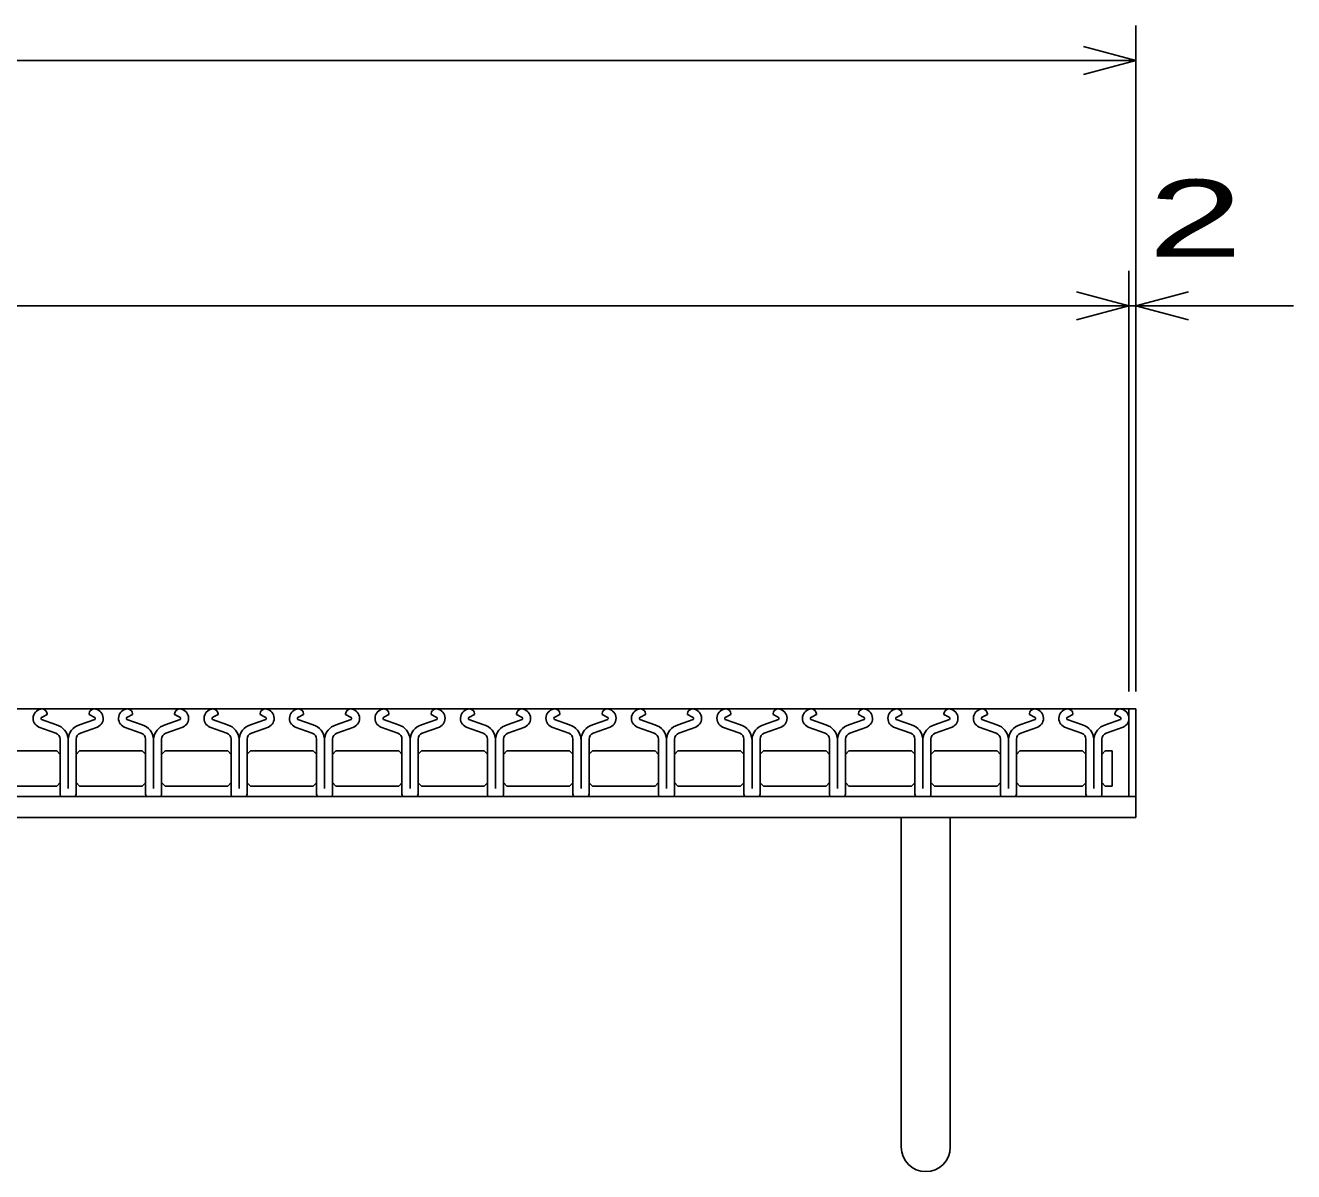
# Model space of a CAD drawing. Units: millimetres, scale not verified. Extents: x -1820 to 1731, y -1282 to 1054.
# Drawn here: x -738 to -376, y -769 to -442 of the extents above; entities that cross this region are included whole.
import ezdxf
from ezdxf.enums import TextEntityAlignment as Align

# ---------------------------------------------------------------- set-up
doc = ezdxf.new("R2010")
doc.units = ezdxf.units.MM
doc.header["$LTSCALE"] = 10
for name, color, linetype, lineweight in [('16', 3, 'Continuous', 25), ('19', 6, 'Continuous', 25), ('22', 2, 'Continuous', 25)]:
    doc.layers.add(name, color=color, linetype=linetype, lineweight=lineweight)
doc.styles.add('ベクトル', font='')
doc.styles.get('ベクトル').set_extended_font_data('ベクトル')

msp = doc.modelspace()

# ---------------------------------------------------------------- linework, layer by layer
at = {"layer": '16'}
for p, q in [((-1419, -637), (-423, -637)), ((-423, -662), (-423, -637)), ((-729.1, -641.53), (-733.42, -640.01)), ((-733.26, -639.31), (-731.82, -638.61)), ((-731.82, -638.61), (-731.82, -638.38)), ((-718.2, -640.01), (-722.52, -641.53)), ((-719.8, -638.38), (-719.8, -638.61)), ((-719.8, -638.61), (-718.36, -639.31)), ((-704.7, -641.53), (-709.02, -640.01)), ((-708.86, -639.31), (-707.42, -638.61)), ((-707.42, -638.61), (-707.42, -638.38)), ((-693.8, -640.01), (-698.12, -641.53)), ((-695.4, -638.38), (-695.4, -638.61)), ((-695.4, -638.61), (-693.96, -639.31)), ((-680.3, -641.53), (-684.62, -640.01)), ((-684.46, -639.31), (-683.02, -638.61)), ((-683.02, -638.61), (-683.02, -638.38)), ((-669.4, -640.01), (-673.72, -641.53)), ((-671, -638.38), (-671, -638.61)), ((-671, -638.61), (-669.56, -639.31)), ((-655.9, -641.53), (-660.22, -640.01)), ((-660.06, -639.31), (-658.62, -638.61)), ((-658.62, -638.61), (-658.62, -638.38)), ((-645, -640.01), (-649.32, -641.53)), ((-646.6, -638.38), (-646.6, -638.61)), ((-646.6, -638.61), (-645.16, -639.31)), ((-631.5, -641.53), (-635.82, -640.01)), ((-635.66, -639.31), (-634.22, -638.61)), ((-634.22, -638.61), (-634.22, -638.38)), ((-620.6, -640.01), (-624.92, -641.53)), ((-622.2, -638.38), (-622.2, -638.61)), ((-622.2, -638.61), (-620.76, -639.31)), ((-607.1, -641.53), (-611.42, -640.01)), ((-611.26, -639.31), (-609.82, -638.61)), ((-609.82, -638.61), (-609.82, -638.38)), ((-596.2, -640.01), (-600.52, -641.53)), ((-597.8, -638.38), (-597.8, -638.61)), ((-597.8, -638.61), (-596.36, -639.31)), ((-582.7, -641.53), (-587.02, -640.01)), ((-586.86, -639.31), (-585.42, -638.61)), ((-585.42, -638.61), (-585.42, -638.38)), ((-571.8, -640.01), (-576.12, -641.53)), ((-573.4, -638.38), (-573.4, -638.61)), ((-573.4, -638.61), (-571.96, -639.31)), ((-558.3, -641.53), (-562.62, -640.01)), ((-562.46, -639.31), (-561.02, -638.61)), ((-561.02, -638.61), (-561.02, -638.38)), ((-547.4, -640.01), (-551.72, -641.53)), ((-549, -638.38), (-549, -638.61)), ((-549, -638.61), (-547.56, -639.31)), ((-533.9, -641.53), (-538.22, -640.01)), ((-538.06, -639.31), (-536.62, -638.61)), ((-536.62, -638.61), (-536.62, -638.38)), ((-523, -640.01), (-527.32, -641.53)), ((-524.6, -638.38), (-524.6, -638.61)), ((-524.6, -638.61), (-523.16, -639.31)), ((-509.5, -641.53), (-513.82, -640.01)), ((-513.66, -639.31), (-512.22, -638.61)), ((-512.22, -638.61), (-512.22, -638.38)), ((-498.6, -640.01), (-502.92, -641.53)), ((-500.2, -638.38), (-500.2, -638.61)), ((-500.2, -638.61), (-498.76, -639.31)), ((-485.1, -641.53), (-489.42, -640.01)), ((-489.26, -639.31), (-487.82, -638.61)), ((-487.82, -638.61), (-487.82, -638.38)), ((-474.2, -640.01), (-478.52, -641.53)), ((-475.8, -638.38), (-475.8, -638.61)), ((-475.8, -638.61), (-474.36, -639.31)), ((-460.7, -641.53), (-465.02, -640.01)), ((-464.86, -639.31), (-463.42, -638.61)), ((-463.42, -638.61), (-463.42, -638.38)), ((-449.8, -640.01), (-454.12, -641.53)), ((-451.4, -638.38), (-451.4, -638.61)), ((-451.4, -638.61), (-449.96, -639.31)), ((-436.3, -641.53), (-440.62, -640.01)), ((-440.46, -639.31), (-439.02, -638.61)), ((-439.02, -638.61), (-439.02, -638.38)), ((-425.4, -640.01), (-429.72, -641.53)), ((-427, -638.38), (-427, -638.61)), ((-427, -638.61), (-425.56, -639.31)), ((-734.18, -642.18), (-729.31, -643.89)), ((-722.31, -643.89), (-717.44, -642.18)), ((-709.78, -642.18), (-704.91, -643.89)), ((-697.91, -643.89), (-693.04, -642.18)), ((-685.38, -642.18), (-680.51, -643.89)), ((-673.51, -643.89), (-668.64, -642.18)), ((-660.98, -642.18), (-656.11, -643.89)), ((-649.11, -643.89), (-644.24, -642.18)), ((-636.58, -642.18), (-631.71, -643.89)), ((-624.71, -643.89), (-619.84, -642.18)), ((-612.18, -642.18), (-607.31, -643.89)), ((-600.31, -643.89), (-595.44, -642.18)), ((-587.78, -642.18), (-582.91, -643.89)), ((-575.91, -643.89), (-571.04, -642.18)), ((-563.38, -642.18), (-558.51, -643.89)), ((-551.51, -643.89), (-546.64, -642.18)), ((-538.98, -642.18), (-534.11, -643.89)), ((-527.11, -643.89), (-522.24, -642.18)), ((-514.58, -642.18), (-509.71, -643.89)), ((-502.71, -643.89), (-497.84, -642.18)), ((-490.18, -642.18), (-485.31, -643.89)), ((-478.31, -643.89), (-473.44, -642.18)), ((-465.78, -642.18), (-460.91, -643.89)), ((-453.91, -643.89), (-449.04, -642.18)), ((-441.38, -642.18), (-436.51, -643.89)), ((-429.51, -643.89), (-424.64, -642.18)), ((-728.11, -645.59), (-728.11, -661.31)), ((-725.8, -659.71), (-725.8, -645.64)), ((-723.51, -661.31), (-723.51, -645.59)), ((-703.71, -645.59), (-703.71, -661.31)), ((-701.4, -659.71), (-701.4, -645.64)), ((-699.11, -661.31), (-699.11, -645.59)), ((-679.31, -645.59), (-679.31, -661.31)), ((-677, -659.71), (-677, -645.64)), ((-674.71, -661.31), (-674.71, -645.59)), ((-654.91, -645.59), (-654.91, -661.31)), ((-652.6, -659.71), (-652.6, -645.64)), ((-650.31, -661.31), (-650.31, -645.59)), ((-630.51, -645.59), (-630.51, -661.31)), ((-628.2, -659.71), (-628.2, -645.64)), ((-625.91, -661.31), (-625.91, -645.59)), ((-606.11, -645.59), (-606.11, -661.31)), ((-603.8, -659.71), (-603.8, -645.64)), ((-601.51, -661.31), (-601.51, -645.59)), ((-581.71, -645.59), (-581.71, -661.31)), ((-579.4, -659.71), (-579.4, -645.64)), ((-577.11, -661.31), (-577.11, -645.59)), ((-557.31, -645.59), (-557.31, -661.31)), ((-555, -659.71), (-555, -645.64)), ((-552.71, -661.31), (-552.71, -645.59)), ((-532.91, -645.59), (-532.91, -661.31)), ((-530.6, -659.71), (-530.6, -645.64)), ((-528.31, -661.31), (-528.31, -645.59)), ((-508.51, -645.59), (-508.51, -661.31)), ((-506.2, -659.71), (-506.2, -645.64)), ((-503.91, -661.31), (-503.91, -645.59)), ((-484.11, -645.59), (-484.11, -661.31)), ((-481.8, -659.71), (-481.8, -645.64)), ((-479.51, -661.31), (-479.51, -645.59)), ((-459.71, -645.59), (-459.71, -661.31)), ((-457.4, -659.71), (-457.4, -645.64)), ((-455.11, -661.31), (-455.11, -645.59)), ((-435.31, -645.59), (-435.31, -661.31)), ((-433, -659.71), (-433, -645.64)), ((-430.71, -661.31), (-430.71, -645.59)), ((-746.95, -649), (-729.05, -649)), ((-729.05, -649), (-728.05, -650)), ((-723.55, -650), (-722.55, -649)), ((-722.55, -649), (-704.65, -649)), ((-704.65, -649), (-703.65, -650)), ((-699.15, -650), (-698.15, -649)), ((-698.15, -649), (-680.25, -649)), ((-680.25, -649), (-679.25, -650)), ((-674.75, -650), (-673.75, -649)), ((-673.75, -649), (-655.85, -649)), ((-655.85, -649), (-654.85, -650)), ((-650.35, -650), (-649.35, -649)), ((-649.35, -649), (-631.45, -649)), ((-631.45, -649), (-630.45, -650)), ((-625.95, -650), (-624.95, -649)), ((-624.95, -649), (-607.05, -649)), ((-607.05, -649), (-606.05, -650)), ((-601.55, -650), (-600.55, -649)), ((-600.55, -649), (-582.65, -649)), ((-582.65, -649), (-581.65, -650)), ((-577.15, -650), (-576.15, -649)), ((-576.15, -649), (-558.25, -649)), ((-558.25, -649), (-557.25, -650)), ((-552.75, -650), (-551.75, -649)), ((-551.75, -649), (-533.85, -649)), ((-533.85, -649), (-532.85, -650)), ((-528.35, -650), (-527.35, -649)), ((-527.35, -649), (-509.45, -649)), ((-509.45, -649), (-508.45, -650)), ((-503.95, -650), (-502.95, -649)), ((-502.95, -649), (-485.05, -649)), ((-485.05, -649), (-484.05, -650)), ((-479.55, -650), (-478.55, -649)), ((-478.55, -649), (-460.65, -649)), ((-460.65, -649), (-459.65, -650)), ((-455.15, -650), (-454.15, -649)), ((-454.15, -649), (-436.25, -649)), ((-436.25, -649), (-435.25, -650)), ((-430.75, -650), (-429.75, -649)), ((-429.75, -649), (-427.75, -649)), ((-427.75, -649), (-427.75, -659)), ((-728.05, -658), (-729.05, -659)), ((-722.55, -659), (-723.55, -658)), ((-703.65, -658), (-704.65, -659)), ((-698.15, -659), (-699.15, -658)), ((-679.25, -658), (-680.25, -659)), ((-673.75, -659), (-674.75, -658)), ((-654.85, -658), (-655.85, -659)), ((-649.35, -659), (-650.35, -658)), ((-630.45, -658), (-631.45, -659)), ((-624.95, -659), (-625.95, -658)), ((-606.05, -658), (-607.05, -659)), ((-600.55, -659), (-601.55, -658)), ((-581.65, -658), (-582.65, -659)), ((-576.15, -659), (-577.15, -658)), ((-557.25, -658), (-558.25, -659)), ((-551.75, -659), (-552.75, -658)), ((-532.85, -658), (-533.85, -659)), ((-527.35, -659), (-528.35, -658)), ((-508.45, -658), (-509.45, -659)), ((-502.95, -659), (-503.95, -658)), ((-484.05, -658), (-485.05, -659)), ((-478.55, -659), (-479.55, -658)), ((-459.65, -658), (-460.65, -659)), ((-454.15, -659), (-455.15, -658)), ((-435.25, -658), (-436.25, -659)), ((-429.75, -659), (-430.75, -658)), ((-1419, -662), (-423, -662)), ((-729.05, -659), (-746.95, -659)), ((-727.41, -662.01), (-724.21, -662.01)), ((-704.65, -659), (-722.55, -659)), ((-703.01, -662.01), (-699.81, -662.01)), ((-680.25, -659), (-698.15, -659)), ((-678.61, -662.01), (-675.41, -662.01)), ((-655.85, -659), (-673.75, -659)), ((-654.21, -662.01), (-651.01, -662.01)), ((-631.45, -659), (-649.35, -659)), ((-629.81, -662.01), (-626.61, -662.01)), ((-607.05, -659), (-624.95, -659)), ((-605.41, -662.01), (-602.21, -662.01)), ((-582.65, -659), (-600.55, -659)), ((-581.01, -662.01), (-577.81, -662.01)), ((-558.25, -659), (-576.15, -659)), ((-556.61, -662.01), (-553.41, -662.01)), ((-533.85, -659), (-551.75, -659)), ((-532.21, -662.01), (-529.01, -662.01)), ((-509.45, -659), (-527.35, -659)), ((-507.81, -662.01), (-504.61, -662.01)), ((-485.05, -659), (-502.95, -659)), ((-483.41, -662.01), (-480.21, -662.01)), ((-460.65, -659), (-478.55, -659)), ((-459.01, -662.01), (-455.81, -662.01)), ((-436.25, -659), (-454.15, -659)), ((-434.61, -662.01), (-431.41, -662.01)), ((-427.75, -659), (-429.75, -659))]:
    msp.add_line(p, q, dxfattribs=at)
for centre, radius, start, end in [((-733.11, -639.7), 2.7, 90.98, 246.68), ((-733.27, -638.45), 1.45, 2.5, 85.55), ((-718.35, -638.45), 1.45, 94.45, 177.5), ((-718.51, -639.7), 2.7, 293.32, 89.02), ((-708.71, -639.7), 2.7, 90.98, 246.68), ((-708.87, -638.45), 1.45, 2.5, 85.55), ((-693.95, -638.45), 1.45, 94.45, 177.5), ((-694.11, -639.7), 2.7, 293.32, 89.02), ((-684.31, -639.7), 2.7, 90.98, 246.68), ((-684.47, -638.45), 1.45, 2.5, 85.55), ((-669.55, -638.45), 1.45, 94.45, 177.5), ((-669.71, -639.7), 2.7, 293.32, 89.02), ((-659.91, -639.7), 2.7, 90.98, 246.68), ((-660.07, -638.45), 1.45, 2.5, 85.55), ((-645.15, -638.45), 1.45, 94.45, 177.5), ((-645.31, -639.7), 2.7, 293.32, 89.02), ((-635.51, -639.7), 2.7, 90.98, 246.68), ((-635.67, -638.45), 1.45, 2.5, 85.55), ((-620.75, -638.45), 1.45, 94.45, 177.5), ((-620.91, -639.7), 2.7, 293.32, 89.02), ((-611.11, -639.7), 2.7, 90.98, 246.68), ((-611.27, -638.45), 1.45, 2.5, 85.55), ((-596.35, -638.45), 1.45, 94.45, 177.5), ((-596.51, -639.7), 2.7, 293.32, 89.02), ((-586.71, -639.7), 2.7, 90.98, 246.68), ((-586.87, -638.45), 1.45, 2.5, 85.55), ((-571.95, -638.45), 1.45, 94.45, 177.5), ((-572.11, -639.7), 2.7, 293.32, 89.02), ((-562.31, -639.7), 2.7, 90.98, 246.68), ((-562.47, -638.45), 1.45, 2.5, 85.55), ((-547.55, -638.45), 1.45, 94.45, 177.5), ((-547.71, -639.7), 2.7, 293.32, 89.02), ((-537.91, -639.7), 2.7, 90.98, 246.68), ((-538.07, -638.45), 1.45, 2.5, 85.55), ((-523.15, -638.45), 1.45, 94.45, 177.5), ((-523.31, -639.7), 2.7, 293.32, 89.02), ((-513.51, -639.7), 2.7, 90.98, 246.68), ((-513.67, -638.45), 1.45, 2.5, 85.55), ((-498.75, -638.45), 1.45, 94.45, 177.5), ((-498.91, -639.7), 2.7, 293.32, 89.02), ((-489.11, -639.7), 2.7, 90.98, 246.68), ((-489.27, -638.45), 1.45, 2.5, 85.55), ((-474.35, -638.45), 1.45, 94.45, 177.5), ((-474.51, -639.7), 2.7, 293.32, 89.02), ((-464.71, -639.7), 2.7, 90.98, 246.68), ((-464.87, -638.45), 1.45, 2.5, 85.55), ((-449.95, -638.45), 1.45, 94.45, 177.5), ((-450.11, -639.7), 2.7, 293.32, 89.02), ((-440.31, -639.7), 2.7, 90.98, 246.68), ((-440.47, -638.45), 1.45, 2.5, 85.55), ((-425.55, -638.45), 1.45, 94.45, 177.5), ((-425.71, -639.7), 2.7, 293.32, 89.02), ((-733.09, -639.72), 0.44, 111.91, 222.33), ((-718.53, -639.72), 0.44, 317.67, 68.09), ((-708.69, -639.72), 0.44, 111.91, 222.33), ((-694.13, -639.72), 0.44, 317.67, 68.09), ((-684.29, -639.72), 0.44, 111.91, 222.33), ((-669.73, -639.72), 0.44, 317.67, 68.09), ((-659.89, -639.72), 0.44, 111.91, 222.33), ((-645.33, -639.72), 0.44, 317.67, 68.09), ((-635.49, -639.72), 0.44, 111.91, 222.33), ((-620.93, -639.72), 0.44, 317.67, 68.09), ((-611.09, -639.72), 0.44, 111.91, 222.33), ((-596.53, -639.72), 0.44, 317.67, 68.09), ((-586.69, -639.72), 0.44, 111.91, 222.33), ((-572.13, -639.72), 0.44, 317.67, 68.09), ((-562.29, -639.72), 0.44, 111.91, 222.33), ((-547.73, -639.72), 0.44, 317.67, 68.09), ((-537.89, -639.72), 0.44, 111.91, 222.33), ((-523.33, -639.72), 0.44, 317.67, 68.09), ((-513.49, -639.72), 0.44, 111.91, 222.33), ((-498.93, -639.72), 0.44, 317.67, 68.09), ((-489.09, -639.72), 0.44, 111.91, 222.33), ((-474.53, -639.72), 0.44, 317.67, 68.09), ((-464.69, -639.72), 0.44, 111.91, 222.33), ((-450.13, -639.72), 0.44, 317.67, 68.09), ((-440.29, -639.72), 0.44, 111.91, 222.33), ((-425.73, -639.72), 0.44, 317.67, 68.09), ((-729.91, -645.59), 1.8, 0, 70.58), ((-730.39, -645.94), 4.6, 3.78, 73.7), ((-721.23, -645.94), 4.6, 106.3, 176.22), ((-721.71, -645.59), 1.8, 109.42, 180), ((-705.51, -645.59), 1.8, 0, 70.58), ((-705.99, -645.94), 4.6, 3.78, 73.7), ((-696.83, -645.94), 4.6, 106.3, 176.22), ((-697.31, -645.59), 1.8, 109.42, 180), ((-681.11, -645.59), 1.8, 0, 70.58), ((-681.59, -645.94), 4.6, 3.78, 73.7), ((-672.43, -645.94), 4.6, 106.3, 176.22), ((-672.91, -645.59), 1.8, 109.42, 180), ((-656.71, -645.59), 1.8, 0, 70.58), ((-657.19, -645.94), 4.6, 3.78, 73.7), ((-648.03, -645.94), 4.6, 106.3, 176.22), ((-648.51, -645.59), 1.8, 109.42, 180), ((-632.31, -645.59), 1.8, 0, 70.58), ((-632.79, -645.94), 4.6, 3.78, 73.7), ((-623.63, -645.94), 4.6, 106.3, 176.22), ((-624.11, -645.59), 1.8, 109.42, 180), ((-607.91, -645.59), 1.8, 0, 70.58), ((-608.39, -645.94), 4.6, 3.78, 73.7), ((-599.23, -645.94), 4.6, 106.3, 176.22), ((-599.71, -645.59), 1.8, 109.42, 180), ((-583.51, -645.59), 1.8, 0, 70.58), ((-583.99, -645.94), 4.6, 3.78, 73.7), ((-574.83, -645.94), 4.6, 106.3, 176.22), ((-575.31, -645.59), 1.8, 109.42, 180), ((-559.11, -645.59), 1.8, 0, 70.58), ((-559.59, -645.94), 4.6, 3.78, 73.7), ((-550.43, -645.94), 4.6, 106.3, 176.22), ((-550.91, -645.59), 1.8, 109.42, 180), ((-534.71, -645.59), 1.8, 0, 70.58), ((-535.19, -645.94), 4.6, 3.78, 73.7), ((-526.03, -645.94), 4.6, 106.3, 176.22), ((-526.51, -645.59), 1.8, 109.42, 180), ((-510.31, -645.59), 1.8, 0, 70.58), ((-510.79, -645.94), 4.6, 3.78, 73.7), ((-501.63, -645.94), 4.6, 106.3, 176.22), ((-502.11, -645.59), 1.8, 109.42, 180), ((-485.91, -645.59), 1.8, 0, 70.58), ((-486.39, -645.94), 4.6, 3.78, 73.7), ((-477.23, -645.94), 4.6, 106.3, 176.22), ((-477.71, -645.59), 1.8, 109.42, 180), ((-461.51, -645.59), 1.8, 0, 70.58), ((-461.99, -645.94), 4.6, 3.78, 73.7), ((-452.83, -645.94), 4.6, 106.3, 176.22), ((-453.31, -645.59), 1.8, 109.42, 180), ((-437.11, -645.59), 1.8, 0, 70.58), ((-437.59, -645.94), 4.6, 3.78, 73.7), ((-428.43, -645.94), 4.6, 106.3, 176.22), ((-428.91, -645.59), 1.8, 109.42, 180), ((-727.41, -661.31), 0.7, 180, 270), ((-724.21, -661.31), 0.7, 270, 0), ((-703.01, -661.31), 0.7, 180, 270), ((-699.81, -661.31), 0.7, 270, 0), ((-678.61, -661.31), 0.7, 180, 270), ((-675.41, -661.31), 0.7, 270, 0), ((-654.21, -661.31), 0.7, 180, 270), ((-651.01, -661.31), 0.7, 270, 0), ((-629.81, -661.31), 0.7, 180, 270), ((-626.61, -661.31), 0.7, 270, 0), ((-605.41, -661.31), 0.7, 180, 270), ((-602.21, -661.31), 0.7, 270, 0), ((-581.01, -661.31), 0.7, 180, 270), ((-577.81, -661.31), 0.7, 270, 0), ((-556.61, -661.31), 0.7, 180, 270), ((-553.41, -661.31), 0.7, 270, 0), ((-532.21, -661.31), 0.7, 180, 270), ((-529.01, -661.31), 0.7, 270, 0), ((-507.81, -661.31), 0.7, 180, 270), ((-504.61, -661.31), 0.7, 270, 0), ((-483.41, -661.31), 0.7, 180, 270), ((-480.21, -661.31), 0.7, 270, 0), ((-459.01, -661.31), 0.7, 180, 270), ((-455.81, -661.31), 0.7, 270, 0), ((-434.61, -661.31), 0.7, 180, 270), ((-431.41, -661.31), 0.7, 270, 0)]:
    msp.add_arc(centre, radius, start, end, dxfattribs=at)
at = {"layer": '19'}
for p, q in [((-423, -637), (-421, -637)), ((-421, -637), (-421, -662)), ((-1421, -662), (-421, -662)), ((-421, -662), (-421, -668)), ((-421, -668), (-1421, -668)), ((-488, -668), (-488, -762)), ((-474, -762), (-474, -668))]:
    msp.add_line(p, q, dxfattribs=at)
msp.add_arc((-481, -762), 7, 180, 0, dxfattribs=at)
at = {"layer": '22', "color": 4}
for p, q in [((-421, -632), (-421, -442)), ((-421, -452), (-436, -448)), ((-1421, -452), (-421, -452)), ((-436, -456), (-421, -452)), ((-423, -632), (-423, -512)), ((-421, -632), (-421, -512)), ((-423, -522), (-438, -518)), ((-421, -522), (-406, -518)), ((-1419, -522), (-423, -522)), ((-438, -526), (-423, -522)), ((-423, -522), (-421, -522)), ((-406, -526), (-421, -522)), ((-421, -522), (-376, -522))]:
    msp.add_line(p, q, dxfattribs=at)

# ---------------------------------------------------------------- texts
at = {"layer": '22', "style": 'ベクトル', "width": 1.65}
msp.add_text(' 2 ', height=21.99, dxfattribs=at).set_placement((-431, -497), align=Align.MIDDLE_LEFT)

doc.saveas('drawing.dxf')
